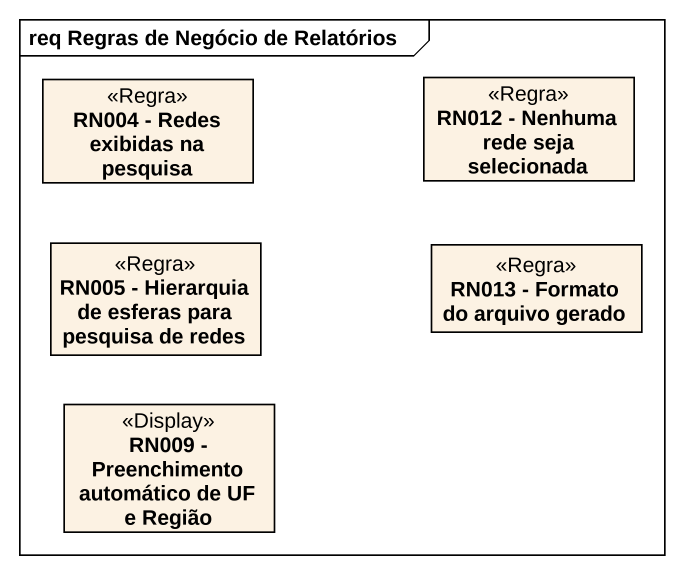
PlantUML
@startuml
mainframe req Regras de Negócio de Relatórios
hide circle
hide empty members
class "RN004 - Redes exibidas na pesquisa" as RN004_Redes_exibidas_na <<Regra>>
class "RN012 - Nenhuma rede seja selecionada" as RN012_Nenhuma_rede_seja <<Regra>>
class "RN005 - Hierarquia de esferas para pesquisa de redes" as RN005_Hierarquia_de_esferas <<Regra>>
class "RN013 - Formato do arquivo gerado" as RN013_Formato_do_arquivo <<Regra>>
class "RN009 - Preenchimento automático de UF e Região" as RN009_Preenchimento <<Display>>
@enduml
